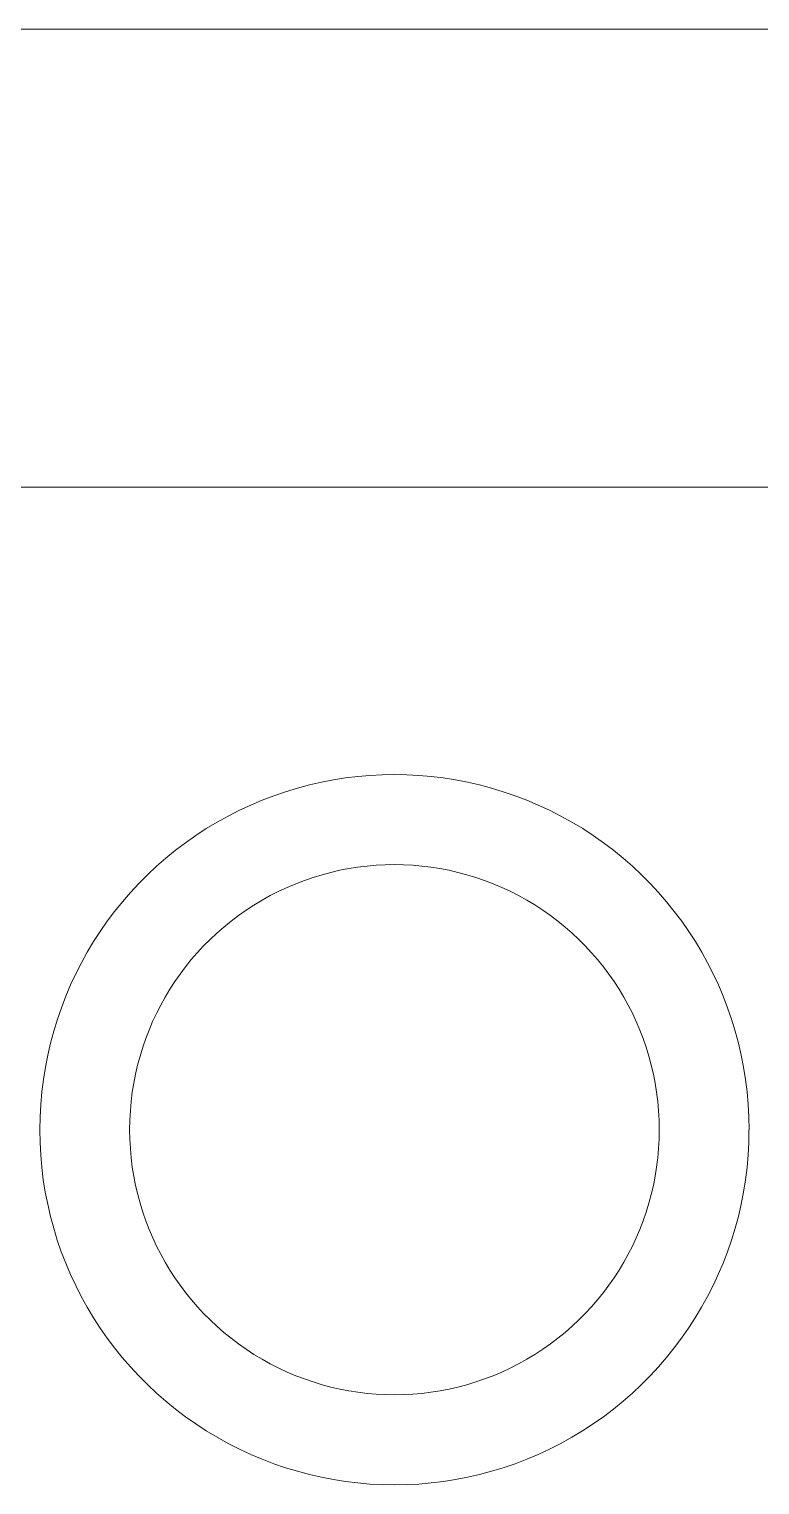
# Model space of a CAD drawing. Header units: centimetres. Extents: x -20.3 to 20.3, y -34.1 to 34.1.
# Drawn here: x -10.581 to -8.952, y -32.397 to -29.156 of the extents above; entities that cross this region are included whole.
import ezdxf

# ---------------------------------------------------------------- set-up
doc = ezdxf.new("R2010")
doc.units = ezdxf.units.CM
doc.header["$MEASUREMENT"] = 0
doc.layers.add('layer 1', color=7, linetype='Continuous')

msp = doc.modelspace()

# ---------------------------------------------------------------- linework, layer by layer
at = {"layer": 'layer 1', "color": 1, "lineweight": 9}
for points, knots in [([(-13.03742, -29.1563), (-13.03742, -29.1563), (7.01706, -29.1563), (7.01706, -29.1563), (7.01706, -29.1563), (7.01706, -29.1563), (7.01706, -29.37195), (7.01706, -29.37195), (7.01706, -29.37195), (7.01706, -29.37195), (6.34708, -29.37195), (6.34708, -29.37195), (6.34708, -29.37195), (6.34708, -29.37195), (6.34708, -29.96006), (6.34708, -29.96006), (6.34708, -29.96006), (6.34708, -29.96006), (7.01706, -29.96006), (7.01706, -29.96006), (7.01706, -29.96006), (7.01706, -29.96006), (7.01706, -30.17571), (7.01706, -30.17571), (7.01706, -30.17571), (7.01706, -30.17571), (-13.03742, -30.17571), (-13.03742, -30.17571)], [0, 0, 0, 0, 0.125, 0.125, 0.125, 0.125, 0.25, 0.25, 0.25, 0.25, 0.375, 0.375, 0.375, 0.375, 0.5, 0.5, 0.5, 0.5, 0.625, 0.625, 0.625, 0.625, 0.75, 0.75, 0.75, 0.75, 1, 1, 1, 1]), ([(-8.97671, -31.60608), (-8.97671, -31.60608), (-8.9771, -31.63425), (-8.9771, -31.63425), (-8.9771, -31.63425), (-8.9771, -31.63425), (-8.97849, -31.66225), (-8.97849, -31.66225), (-8.97849, -31.66225), (-8.97849, -31.66225), (-8.98096, -31.69006), (-8.98096, -31.69006), (-8.98096, -31.69006), (-8.98096, -31.69006), (-8.98438, -31.71766), (-8.98438, -31.71766), (-8.98438, -31.71766), (-8.98438, -31.71766), (-8.98876, -31.74503), (-8.98876, -31.74503), (-8.98876, -31.74503), (-8.98876, -31.74503), (-8.99408, -31.77216), (-8.99408, -31.77216), (-8.99408, -31.77216), (-8.99408, -31.77216), (-9.00032, -31.79901), (-9.00032, -31.79901), (-9.00032, -31.79901), (-9.00032, -31.79901), (-9.00748, -31.82556), (-9.00748, -31.82556), (-9.00748, -31.82556), (-9.00748, -31.82556), (-9.01554, -31.85179), (-9.01554, -31.85179), (-9.01554, -31.85179), (-9.01554, -31.85179), (-9.0245, -31.87769), (-9.0245, -31.87769), (-9.0245, -31.87769), (-9.0245, -31.87769), (-9.03434, -31.90323), (-9.03434, -31.90323), (-9.03434, -31.90323), (-9.03434, -31.90323), (-9.04504, -31.92838), (-9.04504, -31.92838), (-9.04504, -31.92838), (-9.04504, -31.92838), (-9.0566, -31.95312), (-9.0566, -31.95312), (-9.0566, -31.95312), (-9.0566, -31.95312), (-9.069, -31.97745), (-9.069, -31.97745), (-9.069, -31.97745), (-9.069, -31.97745), (-9.08222, -32.00132), (-9.08222, -32.00132), (-9.08222, -32.00132), (-9.08222, -32.00132), (-9.09626, -32.02472), (-9.09626, -32.02472), (-9.09626, -32.02472), (-9.09626, -32.02472), (-9.1111, -32.04763), (-9.1111, -32.04763), (-9.1111, -32.04763), (-9.1111, -32.04763), (-9.12674, -32.07002), (-9.12674, -32.07002), (-9.12674, -32.07002), (-9.12674, -32.07002), (-9.14314, -32.09188), (-9.14314, -32.09188), (-9.14314, -32.09188), (-9.14314, -32.09188), (-9.16032, -32.11318), (-9.16032, -32.11318), (-9.16032, -32.11318), (-9.16032, -32.11318), (-9.17824, -32.1339), (-9.17824, -32.1339), (-9.17824, -32.1339), (-9.17824, -32.1339), (-9.1969, -32.15402), (-9.1969, -32.15402), (-9.1969, -32.15402), (-9.1969, -32.15402), (-9.2163, -32.17352), (-9.2163, -32.17352), (-9.2163, -32.17352), (-9.2163, -32.17352), (-9.23641, -32.19237), (-9.23641, -32.19237), (-9.23641, -32.19237), (-9.23641, -32.19237), (-9.25723, -32.21056), (-9.25723, -32.21056), (-9.25723, -32.21056), (-9.25723, -32.21056), (-9.27873, -32.22805), (-9.27873, -32.22805), (-9.27873, -32.22805), (-9.27873, -32.22805), (-9.30091, -32.24484), (-9.30091, -32.24484), (-9.30091, -32.24484), (-9.30091, -32.24484), (-9.32375, -32.26089), (-9.32375, -32.26089), (-9.32375, -32.26089), (-9.32375, -32.26089), (-9.34725, -32.27619), (-9.34725, -32.27619), (-9.34725, -32.27619), (-9.34725, -32.27619), (-9.37138, -32.2907), (-9.37138, -32.2907), (-9.37138, -32.2907), (-9.37138, -32.2907), (-9.39601, -32.30436), (-9.39601, -32.30436), (-9.39601, -32.30436), (-9.39601, -32.30436), (-9.421, -32.31707), (-9.421, -32.31707), (-9.421, -32.31707), (-9.421, -32.31707), (-9.44631, -32.32883), (-9.44631, -32.32883), (-9.44631, -32.32883), (-9.44631, -32.32883), (-9.47194, -32.33966), (-9.47194, -32.33966), (-9.47194, -32.33966), (-9.47194, -32.33966), (-9.49783, -32.34955), (-9.49783, -32.34955), (-9.49783, -32.34955), (-9.49783, -32.34955), (-9.52398, -32.35849), (-9.52398, -32.35849), (-9.52398, -32.35849), (-9.52398, -32.35849), (-9.55036, -32.3665), (-9.55036, -32.3665), (-9.55036, -32.3665), (-9.55036, -32.3665), (-9.57694, -32.37356), (-9.57694, -32.37356), (-9.57694, -32.37356), (-9.57694, -32.37356), (-9.6037, -32.37969), (-9.6037, -32.37969), (-9.6037, -32.37969), (-9.6037, -32.37969), (-9.63061, -32.38487), (-9.63061, -32.38487), (-9.63061, -32.38487), (-9.63061, -32.38487), (-9.65764, -32.38911), (-9.65764, -32.38911), (-9.65764, -32.38911), (-9.65764, -32.38911), (-9.68478, -32.39241), (-9.68478, -32.39241), (-9.68478, -32.39241), (-9.68478, -32.39241), (-9.71199, -32.39476), (-9.71199, -32.39476), (-9.71199, -32.39476), (-9.71199, -32.39476), (-9.73925, -32.39619), (-9.73925, -32.39619), (-9.73925, -32.39619), (-9.73925, -32.39619), (-9.76654, -32.39668), (-9.76654, -32.39668), (-9.76654, -32.39668), (-9.76654, -32.39668), (-9.79383, -32.39619), (-9.79383, -32.39619), (-9.79383, -32.39619), (-9.79383, -32.39619), (-9.82109, -32.39476), (-9.82109, -32.39476), (-9.82109, -32.39476), (-9.82109, -32.39476), (-9.8483, -32.39241), (-9.8483, -32.39241), (-9.8483, -32.39241), (-9.8483, -32.39241), (-9.87544, -32.38911), (-9.87544, -32.38911), (-9.87544, -32.38911), (-9.87544, -32.38911), (-9.90247, -32.38487), (-9.90247, -32.38487), (-9.90247, -32.38487), (-9.90247, -32.38487), (-9.92938, -32.37969), (-9.92938, -32.37969), (-9.92938, -32.37969), (-9.92938, -32.37969), (-9.95614, -32.37356), (-9.95614, -32.37356), (-9.95614, -32.37356), (-9.95614, -32.37356), (-9.98272, -32.3665), (-9.98272, -32.3665), (-9.98272, -32.3665), (-9.98272, -32.3665), (-10.0091, -32.35849), (-10.0091, -32.35849), (-10.0091, -32.35849), (-10.0091, -32.35849), (-10.03525, -32.34955), (-10.03525, -32.34955), (-10.03525, -32.34955), (-10.03525, -32.34955), (-10.06115, -32.33966), (-10.06115, -32.33966), (-10.06115, -32.33966), (-10.06115, -32.33966), (-10.08677, -32.32883), (-10.08677, -32.32883), (-10.08677, -32.32883), (-10.08677, -32.32883), (-10.11209, -32.31707), (-10.11209, -32.31707), (-10.11209, -32.31707), (-10.11209, -32.31707), (-10.13708, -32.30436), (-10.13708, -32.30436), (-10.13708, -32.30436), (-10.13708, -32.30436), (-10.16171, -32.2907), (-10.16171, -32.2907), (-10.16171, -32.2907), (-10.16171, -32.2907), (-10.16183, -32.29071), (-10.16183, -32.29071), (-10.16183, -32.29071), (-10.16183, -32.29071), (-10.18596, -32.27619), (-10.18596, -32.27619), (-10.18596, -32.27619), (-10.18596, -32.27619), (-10.20946, -32.26089), (-10.20946, -32.26089), (-10.20946, -32.26089), (-10.20946, -32.26089), (-10.2323, -32.24485), (-10.2323, -32.24485), (-10.2323, -32.24485), (-10.2323, -32.24485), (-10.25448, -32.22806), (-10.25448, -32.22806), (-10.25448, -32.22806), (-10.25448, -32.22806), (-10.27598, -32.21057), (-10.27598, -32.21057), (-10.27598, -32.21057), (-10.27598, -32.21057), (-10.2968, -32.19238), (-10.2968, -32.19238), (-10.2968, -32.19238), (-10.2968, -32.19238), (-10.31691, -32.17353), (-10.31691, -32.17353), (-10.31691, -32.17353), (-10.31691, -32.17353), (-10.33631, -32.15403), (-10.33631, -32.15403), (-10.33631, -32.15403), (-10.33631, -32.15403), (-10.35499, -32.13391), (-10.35499, -32.13391), (-10.35499, -32.13391), (-10.35499, -32.13391), (-10.37294, -32.11319), (-10.37294, -32.11319), (-10.37294, -32.11319), (-10.37294, -32.11319), (-10.39012, -32.09189), (-10.39012, -32.09189), (-10.39012, -32.09189), (-10.39012, -32.09189), (-10.40654, -32.07003), (-10.40654, -32.07003), (-10.40654, -32.07003), (-10.40654, -32.07003), (-10.42217, -32.04763), (-10.42217, -32.04763), (-10.42217, -32.04763), (-10.42217, -32.04763), (-10.43701, -32.02472), (-10.43701, -32.02472), (-10.43701, -32.02472), (-10.43701, -32.02472), (-10.45106, -32.00132), (-10.45106, -32.00132), (-10.45106, -32.00132), (-10.45106, -32.00132), (-10.46428, -31.97745), (-10.46428, -31.97745), (-10.46428, -31.97745), (-10.46428, -31.97745), (-10.47668, -31.95313), (-10.47668, -31.95313), (-10.47668, -31.95313), (-10.47668, -31.95313), (-10.48824, -31.92839), (-10.48824, -31.92839), (-10.48824, -31.92839), (-10.48824, -31.92839), (-10.49894, -31.90323), (-10.49894, -31.90323), (-10.49894, -31.90323), (-10.49894, -31.90323), (-10.50878, -31.8777), (-10.50878, -31.8777), (-10.50878, -31.8777), (-10.50878, -31.8777), (-10.51774, -31.8518), (-10.51774, -31.8518), (-10.51774, -31.8518), (-10.51774, -31.8518), (-10.5258, -31.82556), (-10.5258, -31.82556), (-10.5258, -31.82556), (-10.5258, -31.82556), (-10.53297, -31.79901), (-10.53297, -31.79901), (-10.53297, -31.79901), (-10.53297, -31.79901), (-10.53921, -31.77216), (-10.53921, -31.77216), (-10.53921, -31.77216), (-10.53921, -31.77216), (-10.54453, -31.74504), (-10.54453, -31.74504), (-10.54453, -31.74504), (-10.54453, -31.74504), (-10.54891, -31.71767), (-10.54891, -31.71767), (-10.54891, -31.71767), (-10.54891, -31.71767), (-10.55233, -31.69006), (-10.55233, -31.69006), (-10.55233, -31.69006), (-10.55233, -31.69006), (-10.55479, -31.66225), (-10.55479, -31.66225), (-10.55479, -31.66225), (-10.55479, -31.66225), (-10.55619, -31.63425), (-10.55619, -31.63425), (-10.55619, -31.63425), (-10.55619, -31.63425), (-10.55658, -31.60609), (-10.55658, -31.60609), (-10.55658, -31.60609), (-10.55658, -31.60609), (-10.55646, -31.6061), (-10.55646, -31.6061), (-10.55646, -31.6061), (-10.55646, -31.6061), (-10.55607, -31.57793), (-10.55607, -31.57793), (-10.55607, -31.57793), (-10.55607, -31.57793), (-10.55467, -31.54993), (-10.55467, -31.54993), (-10.55467, -31.54993), (-10.55467, -31.54993), (-10.55221, -31.52212), (-10.55221, -31.52212), (-10.55221, -31.52212), (-10.55221, -31.52212), (-10.54879, -31.49452), (-10.54879, -31.49452), (-10.54879, -31.49452), (-10.54879, -31.49452), (-10.54441, -31.46715), (-10.54441, -31.46715), (-10.54441, -31.46715), (-10.54441, -31.46715), (-10.53909, -31.44002), (-10.53909, -31.44002), (-10.53909, -31.44002), (-10.53909, -31.44002), (-10.53285, -31.41317), (-10.53285, -31.41317), (-10.53285, -31.41317), (-10.53285, -31.41317), (-10.52569, -31.38661), (-10.52569, -31.38661), (-10.52569, -31.38661), (-10.52569, -31.38661), (-10.51762, -31.36038), (-10.51762, -31.36038), (-10.51762, -31.36038), (-10.51762, -31.36038), (-10.50866, -31.33448), (-10.50866, -31.33448), (-10.50866, -31.33448), (-10.50866, -31.33448), (-10.49882, -31.30895), (-10.49882, -31.30895), (-10.49882, -31.30895), (-10.49882, -31.30895), (-10.48812, -31.28379), (-10.48812, -31.28379), (-10.48812, -31.28379), (-10.48812, -31.28379), (-10.47656, -31.25905), (-10.47656, -31.25905), (-10.47656, -31.25905), (-10.47656, -31.25905), (-10.46416, -31.23473), (-10.46416, -31.23473), (-10.46416, -31.23473), (-10.46416, -31.23473), (-10.45094, -31.21086), (-10.45094, -31.21086), (-10.45094, -31.21086), (-10.45094, -31.21086), (-10.4369, -31.18746), (-10.4369, -31.18746), (-10.4369, -31.18746), (-10.4369, -31.18746), (-10.42206, -31.16455), (-10.42206, -31.16455), (-10.42206, -31.16455), (-10.42206, -31.16455), (-10.40642, -31.14215), (-10.40642, -31.14215), (-10.40642, -31.14215), (-10.40642, -31.14215), (-10.39, -31.12029), (-10.39, -31.12029), (-10.39, -31.12029), (-10.39, -31.12029), (-10.37282, -31.09899), (-10.37282, -31.09899), (-10.37282, -31.09899), (-10.37282, -31.09899), (-10.35488, -31.07827), (-10.35488, -31.07827), (-10.35488, -31.07827), (-10.35488, -31.07827), (-10.3362, -31.05815), (-10.3362, -31.05815), (-10.3362, -31.05815), (-10.3362, -31.05815), (-10.3168, -31.03865), (-10.3168, -31.03865), (-10.3168, -31.03865), (-10.3168, -31.03865), (-10.29668, -31.0198), (-10.29668, -31.0198), (-10.29668, -31.0198), (-10.29668, -31.0198), (-10.27587, -31.00161), (-10.27587, -31.00161), (-10.27587, -31.00161), (-10.27587, -31.00161), (-10.25437, -30.98412), (-10.25437, -30.98412), (-10.25437, -30.98412), (-10.25437, -30.98412), (-10.23219, -30.96734), (-10.23219, -30.96734), (-10.23219, -30.96734), (-10.23219, -30.96734), (-10.20934, -30.95129), (-10.20934, -30.95129), (-10.20934, -30.95129), (-10.20934, -30.95129), (-10.18585, -30.93599), (-10.18585, -30.93599), (-10.18585, -30.93599), (-10.18585, -30.93599), (-10.16172, -30.92147), (-10.16172, -30.92147), (-10.16172, -30.92147), (-10.16172, -30.92147), (-10.13709, -30.90782), (-10.13709, -30.90782), (-10.13709, -30.90782), (-10.13709, -30.90782), (-10.1121, -30.89511), (-10.1121, -30.89511), (-10.1121, -30.89511), (-10.1121, -30.89511), (-10.08678, -30.88335), (-10.08678, -30.88335), (-10.08678, -30.88335), (-10.08678, -30.88335), (-10.06116, -30.87252), (-10.06116, -30.87252), (-10.06116, -30.87252), (-10.06116, -30.87252), (-10.03526, -30.86263), (-10.03526, -30.86263), (-10.03526, -30.86263), (-10.03526, -30.86263), (-10.00911, -30.85369), (-10.00911, -30.85369), (-10.00911, -30.85369), (-10.00911, -30.85369), (-9.98273, -30.84568), (-9.98273, -30.84568), (-9.98273, -30.84568), (-9.98273, -30.84568), (-9.95615, -30.83862), (-9.95615, -30.83862), (-9.95615, -30.83862), (-9.95615, -30.83862), (-9.92939, -30.83249), (-9.92939, -30.83249), (-9.92939, -30.83249), (-9.92939, -30.83249), (-9.90248, -30.82731), (-9.90248, -30.82731), (-9.90248, -30.82731), (-9.90248, -30.82731), (-9.87545, -30.82307), (-9.87545, -30.82307), (-9.87545, -30.82307), (-9.87545, -30.82307), (-9.84831, -30.81977), (-9.84831, -30.81977), (-9.84831, -30.81977), (-9.84831, -30.81977), (-9.8211, -30.81742), (-9.8211, -30.81742), (-9.8211, -30.81742), (-9.8211, -30.81742), (-9.79384, -30.816), (-9.79384, -30.816), (-9.79384, -30.816), (-9.79384, -30.816), (-9.76655, -30.8155), (-9.76655, -30.8155), (-9.76655, -30.8155), (-9.76655, -30.8155), (-9.73926, -30.816), (-9.73926, -30.816), (-9.73926, -30.816), (-9.73926, -30.816), (-9.712, -30.81742), (-9.712, -30.81742), (-9.712, -30.81742), (-9.712, -30.81742), (-9.68479, -30.81977), (-9.68479, -30.81977), (-9.68479, -30.81977), (-9.68479, -30.81977), (-9.65765, -30.82307), (-9.65765, -30.82307), (-9.65765, -30.82307), (-9.65765, -30.82307), (-9.63062, -30.82731), (-9.63062, -30.82731), (-9.63062, -30.82731), (-9.63062, -30.82731), (-9.60371, -30.83249), (-9.60371, -30.83249), (-9.60371, -30.83249), (-9.60371, -30.83249), (-9.57695, -30.83862), (-9.57695, -30.83862), (-9.57695, -30.83862), (-9.57695, -30.83862), (-9.55038, -30.84568), (-9.55038, -30.84568), (-9.55038, -30.84568), (-9.55038, -30.84568), (-9.524, -30.85369), (-9.524, -30.85369), (-9.524, -30.85369), (-9.524, -30.85369), (-9.49785, -30.86263), (-9.49785, -30.86263), (-9.49785, -30.86263), (-9.49785, -30.86263), (-9.47195, -30.87252), (-9.47195, -30.87252), (-9.47195, -30.87252), (-9.47195, -30.87252), (-9.44633, -30.88335), (-9.44633, -30.88335), (-9.44633, -30.88335), (-9.44633, -30.88335), (-9.42101, -30.89511), (-9.42101, -30.89511), (-9.42101, -30.89511), (-9.42101, -30.89511), (-9.39602, -30.90782), (-9.39602, -30.90782), (-9.39602, -30.90782), (-9.39602, -30.90782), (-9.37139, -30.92147), (-9.37139, -30.92147), (-9.37139, -30.92147), (-9.37139, -30.92147), (-9.37122, -30.92147), (-9.37122, -30.92147), (-9.37122, -30.92147), (-9.37122, -30.92147), (-9.34708, -30.93599), (-9.34708, -30.93599), (-9.34708, -30.93599), (-9.34708, -30.93599), (-9.32358, -30.95129), (-9.32358, -30.95129), (-9.32358, -30.95129), (-9.32358, -30.95129), (-9.30074, -30.96734), (-9.30074, -30.96734), (-9.30074, -30.96734), (-9.30074, -30.96734), (-9.27856, -30.98412), (-9.27856, -30.98412), (-9.27856, -30.98412), (-9.27856, -30.98412), (-9.25706, -31.00161), (-9.25706, -31.00161), (-9.25706, -31.00161), (-9.25706, -31.00161), (-9.23624, -31.0198), (-9.23624, -31.0198), (-9.23624, -31.0198), (-9.23624, -31.0198), (-9.21613, -31.03865), (-9.21613, -31.03865), (-9.21613, -31.03865), (-9.21613, -31.03865), (-9.19673, -31.05815), (-9.19673, -31.05815), (-9.19673, -31.05815), (-9.19673, -31.05815), (-9.17807, -31.07827), (-9.17807, -31.07827), (-9.17807, -31.07827), (-9.17807, -31.07827), (-9.16015, -31.09899), (-9.16015, -31.09899), (-9.16015, -31.09899), (-9.16015, -31.09899), (-9.14297, -31.12029), (-9.14297, -31.12029), (-9.14297, -31.12029), (-9.14297, -31.12029), (-9.12657, -31.14215), (-9.12657, -31.14215), (-9.12657, -31.14215), (-9.12657, -31.14215), (-9.11092, -31.16455), (-9.11092, -31.16455), (-9.11092, -31.16455), (-9.11092, -31.16455), (-9.09608, -31.18746), (-9.09608, -31.18746), (-9.09608, -31.18746), (-9.09608, -31.18746), (-9.08204, -31.21086), (-9.08204, -31.21086), (-9.08204, -31.21086), (-9.08204, -31.21086), (-9.06882, -31.23473), (-9.06882, -31.23473), (-9.06882, -31.23473), (-9.06882, -31.23473), (-9.05642, -31.25905), (-9.05642, -31.25905), (-9.05642, -31.25905), (-9.05642, -31.25905), (-9.04486, -31.28379), (-9.04486, -31.28379), (-9.04486, -31.28379), (-9.04486, -31.28379), (-9.03416, -31.30895), (-9.03416, -31.30895), (-9.03416, -31.30895), (-9.03416, -31.30895), (-9.02432, -31.33448), (-9.02432, -31.33448), (-9.02432, -31.33448), (-9.02432, -31.33448), (-9.01536, -31.36038), (-9.01536, -31.36038), (-9.01536, -31.36038), (-9.01536, -31.36038), (-9.0073, -31.38661), (-9.0073, -31.38661), (-9.0073, -31.38661), (-9.0073, -31.38661), (-9.00014, -31.41316), (-9.00014, -31.41316), (-9.00014, -31.41316), (-9.00014, -31.41316), (-8.9939, -31.44001), (-8.9939, -31.44001), (-8.9939, -31.44001), (-8.9939, -31.44001), (-8.98858, -31.46714), (-8.98858, -31.46714), (-8.98858, -31.46714), (-8.98858, -31.46714), (-8.98419, -31.49451), (-8.98419, -31.49451), (-8.98419, -31.49451), (-8.98419, -31.49451), (-8.98078, -31.52211), (-8.98078, -31.52211), (-8.98078, -31.52211), (-8.98078, -31.52211), (-8.97831, -31.54993), (-8.97831, -31.54993), (-8.97831, -31.54993), (-8.97831, -31.54993), (-8.97691, -31.57793), (-8.97691, -31.57793), (-8.97691, -31.57793), (-8.97691, -31.57793), (-8.97653, -31.60609), (-8.97653, -31.60609)], [0, 0, 0, 0, 0.0054348, 0.0054348, 0.0054348, 0.0054348, 0.0108696, 0.0108696, 0.0108696, 0.0108696, 0.0163043, 0.0163043, 0.0163043, 0.0163043, 0.0217391, 0.0217391, 0.0217391, 0.0217391, 0.0271739, 0.0271739, 0.0271739, 0.0271739, 0.0326087, 0.0326087, 0.0326087, 0.0326087, 0.0380435, 0.0380435, 0.0380435, 0.0380435, 0.0434783, 0.0434783, 0.0434783, 0.0434783, 0.048913, 0.048913, 0.048913, 0.048913, 0.0543478, 0.0543478, 0.0543478, 0.0543478, 0.0597826, 0.0597826, 0.0597826, 0.0597826, 0.0652174, 0.0652174, 0.0652174, 0.0652174, 0.0706522, 0.0706522, 0.0706522, 0.0706522, 0.076087, 0.076087, 0.076087, 0.076087, 0.0815217, 0.0815217, 0.0815217, 0.0815217, 0.0869565, 0.0869565, 0.0869565, 0.0869565, 0.0923913, 0.0923913, 0.0923913, 0.0923913, 0.0978261, 0.0978261, 0.0978261, 0.0978261, 0.1032609, 0.1032609, 0.1032609, 0.1032609, 0.1086957, 0.1086957, 0.1086957, 0.1086957, 0.1141304, 0.1141304, 0.1141304, 0.1141304, 0.1195652, 0.1195652, 0.1195652, 0.1195652, 0.125, 0.125, 0.125, 0.125, 0.1304348, 0.1304348, 0.1304348, 0.1304348, 0.1358696, 0.1358696, 0.1358696, 0.1358696, 0.1413043, 0.1413043, 0.1413043, 0.1413043, 0.1467391, 0.1467391, 0.1467391, 0.1467391, 0.1521739, 0.1521739, 0.1521739, 0.1521739, 0.1576087, 0.1576087, 0.1576087, 0.1576087, 0.1630435, 0.1630435, 0.1630435, 0.1630435, 0.1684783, 0.1684783, 0.1684783, 0.1684783, 0.173913, 0.173913, 0.173913, 0.173913, 0.1793478, 0.1793478, 0.1793478, 0.1793478, 0.1847826, 0.1847826, 0.1847826, 0.1847826, 0.1902174, 0.1902174, 0.1902174, 0.1902174, 0.1956522, 0.1956522, 0.1956522, 0.1956522, 0.201087, 0.201087, 0.201087, 0.201087, 0.2065217, 0.2065217, 0.2065217, 0.2065217, 0.2119565, 0.2119565, 0.2119565, 0.2119565, 0.2173913, 0.2173913, 0.2173913, 0.2173913, 0.2228261, 0.2228261, 0.2228261, 0.2228261, 0.2282609, 0.2282609, 0.2282609, 0.2282609, 0.2336957, 0.2336957, 0.2336957, 0.2336957, 0.2391304, 0.2391304, 0.2391304, 0.2391304, 0.2445652, 0.2445652, 0.2445652, 0.2445652, 0.25, 0.25, 0.25, 0.25, 0.2554348, 0.2554348, 0.2554348, 0.2554348, 0.2608696, 0.2608696, 0.2608696, 0.2608696, 0.2663043, 0.2663043, 0.2663043, 0.2663043, 0.2717391, 0.2717391, 0.2717391, 0.2717391, 0.2771739, 0.2771739, 0.2771739, 0.2771739, 0.2826087, 0.2826087, 0.2826087, 0.2826087, 0.2880435, 0.2880435, 0.2880435, 0.2880435, 0.2934783, 0.2934783, 0.2934783, 0.2934783, 0.298913, 0.298913, 0.298913, 0.298913, 0.3043478, 0.3043478, 0.3043478, 0.3043478, 0.3097826, 0.3097826, 0.3097826, 0.3097826, 0.3152174, 0.3152174, 0.3152174, 0.3152174, 0.3206522, 0.3206522, 0.3206522, 0.3206522, 0.326087, 0.326087, 0.326087, 0.326087, 0.3315217, 0.3315217, 0.3315217, 0.3315217, 0.3369565, 0.3369565, 0.3369565, 0.3369565, 0.3423913, 0.3423913, 0.3423913, 0.3423913, 0.3478261, 0.3478261, 0.3478261, 0.3478261, 0.3532609, 0.3532609, 0.3532609, 0.3532609, 0.3586957, 0.3586957, 0.3586957, 0.3586957, 0.3641304, 0.3641304, 0.3641304, 0.3641304, 0.3695652, 0.3695652, 0.3695652, 0.3695652, 0.375, 0.375, 0.375, 0.375, 0.3804348, 0.3804348, 0.3804348, 0.3804348, 0.3858696, 0.3858696, 0.3858696, 0.3858696, 0.3913043, 0.3913043, 0.3913043, 0.3913043, 0.3967391, 0.3967391, 0.3967391, 0.3967391, 0.4021739, 0.4021739, 0.4021739, 0.4021739, 0.4076087, 0.4076087, 0.4076087, 0.4076087, 0.4130435, 0.4130435, 0.4130435, 0.4130435, 0.4184783, 0.4184783, 0.4184783, 0.4184783, 0.423913, 0.423913, 0.423913, 0.423913, 0.4293478, 0.4293478, 0.4293478, 0.4293478, 0.4347826, 0.4347826, 0.4347826, 0.4347826, 0.4402174, 0.4402174, 0.4402174, 0.4402174, 0.4456522, 0.4456522, 0.4456522, 0.4456522, 0.451087, 0.451087, 0.451087, 0.451087, 0.4565217, 0.4565217, 0.4565217, 0.4565217, 0.4619565, 0.4619565, 0.4619565, 0.4619565, 0.4673913, 0.4673913, 0.4673913, 0.4673913, 0.4728261, 0.4728261, 0.4728261, 0.4728261, 0.4782609, 0.4782609, 0.4782609, 0.4782609, 0.4836957, 0.4836957, 0.4836957, 0.4836957, 0.4891304, 0.4891304, 0.4891304, 0.4891304, 0.4945652, 0.4945652, 0.4945652, 0.4945652, 0.5, 0.5, 0.5, 0.5, 0.5054348, 0.5054348, 0.5054348, 0.5054348, 0.5108696, 0.5108696, 0.5108696, 0.5108696, 0.5163043, 0.5163043, 0.5163043, 0.5163043, 0.5217391, 0.5217391, 0.5217391, 0.5217391, 0.5271739, 0.5271739, 0.5271739, 0.5271739, 0.5326087, 0.5326087, 0.5326087, 0.5326087, 0.5380435, 0.5380435, 0.5380435, 0.5380435, 0.5434783, 0.5434783, 0.5434783, 0.5434783, 0.548913, 0.548913, 0.548913, 0.548913, 0.5543478, 0.5543478, 0.5543478, 0.5543478, 0.5597826, 0.5597826, 0.5597826, 0.5597826, 0.5652174, 0.5652174, 0.5652174, 0.5652174, 0.5706522, 0.5706522, 0.5706522, 0.5706522, 0.576087, 0.576087, 0.576087, 0.576087, 0.5815217, 0.5815217, 0.5815217, 0.5815217, 0.5869565, 0.5869565, 0.5869565, 0.5869565, 0.5923913, 0.5923913, 0.5923913, 0.5923913, 0.5978261, 0.5978261, 0.5978261, 0.5978261, 0.6032609, 0.6032609, 0.6032609, 0.6032609, 0.6086957, 0.6086957, 0.6086957, 0.6086957, 0.6141304, 0.6141304, 0.6141304, 0.6141304, 0.6195652, 0.6195652, 0.6195652, 0.6195652, 0.625, 0.625, 0.625, 0.625, 0.6304348, 0.6304348, 0.6304348, 0.6304348, 0.6358696, 0.6358696, 0.6358696, 0.6358696, 0.6413043, 0.6413043, 0.6413043, 0.6413043, 0.6467391, 0.6467391, 0.6467391, 0.6467391, 0.6521739, 0.6521739, 0.6521739, 0.6521739, 0.6576087, 0.6576087, 0.6576087, 0.6576087, 0.6630435, 0.6630435, 0.6630435, 0.6630435, 0.6684783, 0.6684783, 0.6684783, 0.6684783, 0.673913, 0.673913, 0.673913, 0.673913, 0.6793478, 0.6793478, 0.6793478, 0.6793478, 0.6847826, 0.6847826, 0.6847826, 0.6847826, 0.6902174, 0.6902174, 0.6902174, 0.6902174, 0.6956522, 0.6956522, 0.6956522, 0.6956522, 0.701087, 0.701087, 0.701087, 0.701087, 0.7065217, 0.7065217, 0.7065217, 0.7065217, 0.7119565, 0.7119565, 0.7119565, 0.7119565, 0.7173913, 0.7173913, 0.7173913, 0.7173913, 0.7228261, 0.7228261, 0.7228261, 0.7228261, 0.7282609, 0.7282609, 0.7282609, 0.7282609, 0.7336957, 0.7336957, 0.7336957, 0.7336957, 0.7391304, 0.7391304, 0.7391304, 0.7391304, 0.7445652, 0.7445652, 0.7445652, 0.7445652, 0.75, 0.75, 0.75, 0.75, 0.7554348, 0.7554348, 0.7554348, 0.7554348, 0.7608696, 0.7608696, 0.7608696, 0.7608696, 0.7663043, 0.7663043, 0.7663043, 0.7663043, 0.7717391, 0.7717391, 0.7717391, 0.7717391, 0.7771739, 0.7771739, 0.7771739, 0.7771739, 0.7826087, 0.7826087, 0.7826087, 0.7826087, 0.7880435, 0.7880435, 0.7880435, 0.7880435, 0.7934783, 0.7934783, 0.7934783, 0.7934783, 0.798913, 0.798913, 0.798913, 0.798913, 0.8043478, 0.8043478, 0.8043478, 0.8043478, 0.8097826, 0.8097826, 0.8097826, 0.8097826, 0.8152174, 0.8152174, 0.8152174, 0.8152174, 0.8206522, 0.8206522, 0.8206522, 0.8206522, 0.826087, 0.826087, 0.826087, 0.826087, 0.8315217, 0.8315217, 0.8315217, 0.8315217, 0.8369565, 0.8369565, 0.8369565, 0.8369565, 0.8423913, 0.8423913, 0.8423913, 0.8423913, 0.8478261, 0.8478261, 0.8478261, 0.8478261, 0.8532609, 0.8532609, 0.8532609, 0.8532609, 0.8586957, 0.8586957, 0.8586957, 0.8586957, 0.8641304, 0.8641304, 0.8641304, 0.8641304, 0.8695652, 0.8695652, 0.8695652, 0.8695652, 0.875, 0.875, 0.875, 0.875, 0.8804348, 0.8804348, 0.8804348, 0.8804348, 0.8858696, 0.8858696, 0.8858696, 0.8858696, 0.8913043, 0.8913043, 0.8913043, 0.8913043, 0.8967391, 0.8967391, 0.8967391, 0.8967391, 0.9021739, 0.9021739, 0.9021739, 0.9021739, 0.9076087, 0.9076087, 0.9076087, 0.9076087, 0.9130435, 0.9130435, 0.9130435, 0.9130435, 0.9184783, 0.9184783, 0.9184783, 0.9184783, 0.923913, 0.923913, 0.923913, 0.923913, 0.9293478, 0.9293478, 0.9293478, 0.9293478, 0.9347826, 0.9347826, 0.9347826, 0.9347826, 0.9402174, 0.9402174, 0.9402174, 0.9402174, 0.9456522, 0.9456522, 0.9456522, 0.9456522, 0.951087, 0.951087, 0.951087, 0.951087, 0.9565217, 0.9565217, 0.9565217, 0.9565217, 0.9619565, 0.9619565, 0.9619565, 0.9619565, 0.9673913, 0.9673913, 0.9673913, 0.9673913, 0.9728261, 0.9728261, 0.9728261, 0.9728261, 0.9782609, 0.9782609, 0.9782609, 0.9782609, 0.9836957, 0.9836957, 0.9836957, 0.9836957, 0.9891304, 0.9891304, 0.9891304, 0.9891304, 1, 1, 1, 1]), ([(-9.17654, -31.60609), (-9.17654, -31.60609), (-9.17692, -31.58507), (-9.17692, -31.58507), (-9.17692, -31.58507), (-9.17692, -31.58507), (-9.17812, -31.56417), (-9.17812, -31.56417), (-9.17812, -31.56417), (-9.17812, -31.56417), (-9.17992, -31.54341), (-9.17992, -31.54341), (-9.17992, -31.54341), (-9.17992, -31.54341), (-9.18248, -31.52281), (-9.18248, -31.52281), (-9.18248, -31.52281), (-9.18248, -31.52281), (-9.18576, -31.50237), (-9.18576, -31.50237), (-9.18576, -31.50237), (-9.18576, -31.50237), (-9.18974, -31.48213), (-9.18974, -31.48213), (-9.18974, -31.48213), (-9.18974, -31.48213), (-9.19442, -31.46209), (-9.19442, -31.46209), (-9.19442, -31.46209), (-9.19442, -31.46209), (-9.19977, -31.44227), (-9.19977, -31.44227), (-9.19977, -31.44227), (-9.19977, -31.44227), (-9.20581, -31.42269), (-9.20581, -31.42269), (-9.20581, -31.42269), (-9.20581, -31.42269), (-9.21251, -31.40336), (-9.21251, -31.40336), (-9.21251, -31.40336), (-9.21251, -31.40336), (-9.21987, -31.38429), (-9.21987, -31.38429), (-9.21987, -31.38429), (-9.21987, -31.38429), (-9.22787, -31.36552), (-9.22787, -31.36552), (-9.22787, -31.36552), (-9.22787, -31.36552), (-9.2365, -31.34705), (-9.2365, -31.34705), (-9.2365, -31.34705), (-9.2365, -31.34705), (-9.24576, -31.3289), (-9.24576, -31.3289), (-9.24576, -31.3289), (-9.24576, -31.3289), (-9.25564, -31.31108), (-9.25564, -31.31108), (-9.25564, -31.31108), (-9.25564, -31.31108), (-9.26613, -31.29361), (-9.26613, -31.29361), (-9.26613, -31.29361), (-9.26613, -31.29361), (-9.27721, -31.27651), (-9.27721, -31.27651), (-9.27721, -31.27651), (-9.27721, -31.27651), (-9.28889, -31.25979), (-9.28889, -31.25979), (-9.28889, -31.25979), (-9.28889, -31.25979), (-9.30115, -31.24348), (-9.30115, -31.24348), (-9.30115, -31.24348), (-9.30115, -31.24348), (-9.31397, -31.22758), (-9.31397, -31.22758), (-9.31397, -31.22758), (-9.31397, -31.22758), (-9.32735, -31.21211), (-9.32735, -31.21211), (-9.32735, -31.21211), (-9.32735, -31.21211), (-9.34129, -31.19709), (-9.34129, -31.19709), (-9.34129, -31.19709), (-9.34129, -31.19709), (-9.35577, -31.18254), (-9.35577, -31.18254), (-9.35577, -31.18254), (-9.35577, -31.18254), (-9.3708, -31.16847), (-9.3708, -31.16847), (-9.3708, -31.16847), (-9.3708, -31.16847), (-9.38633, -31.1549), (-9.38633, -31.1549), (-9.38633, -31.1549), (-9.38633, -31.1549), (-9.4024, -31.14184), (-9.4024, -31.14184), (-9.4024, -31.14184), (-9.4024, -31.14184), (-9.41895, -31.12932), (-9.41895, -31.12932), (-9.41895, -31.12932), (-9.41895, -31.12932), (-9.43602, -31.11734), (-9.43602, -31.11734), (-9.43602, -31.11734), (-9.43602, -31.11734), (-9.45355, -31.10592), (-9.45355, -31.10592), (-9.45355, -31.10592), (-9.45355, -31.10592), (-9.47141, -31.09519), (-9.47141, -31.09519), (-9.47141, -31.09519), (-9.47141, -31.09519), (-9.48995, -31.08493), (-9.48995, -31.08493), (-9.48995, -31.08493), (-9.48995, -31.08493), (-9.50861, -31.07544), (-9.50861, -31.07544), (-9.50861, -31.07544), (-9.50861, -31.07544), (-9.52751, -31.06666), (-9.52751, -31.06666), (-9.52751, -31.06666), (-9.52751, -31.06666), (-9.54663, -31.05858), (-9.54663, -31.05858), (-9.54663, -31.05858), (-9.54663, -31.05858), (-9.56597, -31.0512), (-9.56597, -31.0512), (-9.56597, -31.0512), (-9.56597, -31.0512), (-9.58549, -31.04453), (-9.58549, -31.04453), (-9.58549, -31.04453), (-9.58549, -31.04453), (-9.60519, -31.03855), (-9.60519, -31.03855), (-9.60519, -31.03855), (-9.60519, -31.03855), (-9.62503, -31.03328), (-9.62503, -31.03328), (-9.62503, -31.03328), (-9.62503, -31.03328), (-9.64501, -31.02871), (-9.64501, -31.02871), (-9.64501, -31.02871), (-9.64501, -31.02871), (-9.6651, -31.02485), (-9.6651, -31.02485), (-9.6651, -31.02485), (-9.6651, -31.02485), (-9.68528, -31.02169), (-9.68528, -31.02169), (-9.68528, -31.02169), (-9.68528, -31.02169), (-9.70553, -31.01923), (-9.70553, -31.01923), (-9.70553, -31.01923), (-9.70553, -31.01923), (-9.72585, -31.01747), (-9.72585, -31.01747), (-9.72585, -31.01747), (-9.72585, -31.01747), (-9.7462, -31.01641), (-9.7462, -31.01641), (-9.7462, -31.01641), (-9.7462, -31.01641), (-9.76657, -31.01603), (-9.76657, -31.01603), (-9.76657, -31.01603), (-9.76657, -31.01603), (-9.78694, -31.01641), (-9.78694, -31.01641), (-9.78694, -31.01641), (-9.78694, -31.01641), (-9.80729, -31.01747), (-9.80729, -31.01747), (-9.80729, -31.01747), (-9.80729, -31.01747), (-9.8276, -31.01923), (-9.8276, -31.01923), (-9.8276, -31.01923), (-9.8276, -31.01923), (-9.84786, -31.02169), (-9.84786, -31.02169), (-9.84786, -31.02169), (-9.84786, -31.02169), (-9.86805, -31.02485), (-9.86805, -31.02485), (-9.86805, -31.02485), (-9.86805, -31.02485), (-9.88813, -31.02871), (-9.88813, -31.02871), (-9.88813, -31.02871), (-9.88813, -31.02871), (-9.90812, -31.03328), (-9.90812, -31.03328), (-9.90812, -31.03328), (-9.90812, -31.03328), (-9.92795, -31.03855), (-9.92795, -31.03855), (-9.92795, -31.03855), (-9.92795, -31.03855), (-9.94766, -31.04453), (-9.94766, -31.04453), (-9.94766, -31.04453), (-9.94766, -31.04453), (-9.96717, -31.0512), (-9.96717, -31.0512), (-9.96717, -31.0512), (-9.96717, -31.0512), (-9.98652, -31.05858), (-9.98652, -31.05858), (-9.98652, -31.05858), (-9.98652, -31.05858), (-10.00564, -31.06666), (-10.00564, -31.06666), (-10.00564, -31.06666), (-10.00564, -31.06666), (-10.02453, -31.07544), (-10.02453, -31.07544), (-10.02453, -31.07544), (-10.02453, -31.07544), (-10.0432, -31.08493), (-10.0432, -31.08493), (-10.0432, -31.08493), (-10.0432, -31.08493), (-10.06158, -31.09512), (-10.06158, -31.09512), (-10.06158, -31.09512), (-10.06158, -31.09512), (-10.07958, -31.10595), (-10.07958, -31.10595), (-10.07958, -31.10595), (-10.07958, -31.10595), (-10.09712, -31.11737), (-10.09712, -31.11737), (-10.09712, -31.11737), (-10.09712, -31.11737), (-10.11418, -31.12934), (-10.11418, -31.12934), (-10.11418, -31.12934), (-10.11418, -31.12934), (-10.13074, -31.14187), (-10.13074, -31.14187), (-10.13074, -31.14187), (-10.13074, -31.14187), (-10.1468, -31.15493), (-10.1468, -31.15493), (-10.1468, -31.15493), (-10.1468, -31.15493), (-10.16234, -31.1685), (-10.16234, -31.1685), (-10.16234, -31.1685), (-10.16234, -31.1685), (-10.17736, -31.18257), (-10.17736, -31.18257), (-10.17736, -31.18257), (-10.17736, -31.18257), (-10.19184, -31.19712), (-10.19184, -31.19712), (-10.19184, -31.19712), (-10.19184, -31.19712), (-10.20578, -31.21214), (-10.20578, -31.21214), (-10.20578, -31.21214), (-10.20578, -31.21214), (-10.21917, -31.2276), (-10.21917, -31.2276), (-10.21917, -31.2276), (-10.21917, -31.2276), (-10.23199, -31.2435), (-10.23199, -31.2435), (-10.23199, -31.2435), (-10.23199, -31.2435), (-10.24424, -31.25982), (-10.24424, -31.25982), (-10.24424, -31.25982), (-10.24424, -31.25982), (-10.25592, -31.27653), (-10.25592, -31.27653), (-10.25592, -31.27653), (-10.25592, -31.27653), (-10.267, -31.29363), (-10.267, -31.29363), (-10.267, -31.29363), (-10.267, -31.29363), (-10.27751, -31.3111), (-10.27751, -31.3111), (-10.27751, -31.3111), (-10.27751, -31.3111), (-10.28739, -31.32891), (-10.28739, -31.32891), (-10.28739, -31.32891), (-10.28739, -31.32891), (-10.29665, -31.34707), (-10.29665, -31.34707), (-10.29665, -31.34707), (-10.29665, -31.34707), (-10.30528, -31.36554), (-10.30528, -31.36554), (-10.30528, -31.36554), (-10.30528, -31.36554), (-10.31328, -31.38431), (-10.31328, -31.38431), (-10.31328, -31.38431), (-10.31328, -31.38431), (-10.32064, -31.40338), (-10.32064, -31.40338), (-10.32064, -31.40338), (-10.32064, -31.40338), (-10.32734, -31.4227), (-10.32734, -31.4227), (-10.32734, -31.4227), (-10.32734, -31.4227), (-10.33338, -31.44229), (-10.33338, -31.44229), (-10.33338, -31.44229), (-10.33338, -31.44229), (-10.33873, -31.46211), (-10.33873, -31.46211), (-10.33873, -31.46211), (-10.33873, -31.46211), (-10.34341, -31.48215), (-10.34341, -31.48215), (-10.34341, -31.48215), (-10.34341, -31.48215), (-10.34739, -31.50239), (-10.34739, -31.50239), (-10.34739, -31.50239), (-10.34739, -31.50239), (-10.35067, -31.52283), (-10.35067, -31.52283), (-10.35067, -31.52283), (-10.35067, -31.52283), (-10.35323, -31.54343), (-10.35323, -31.54343), (-10.35323, -31.54343), (-10.35323, -31.54343), (-10.35503, -31.56419), (-10.35503, -31.56419), (-10.35503, -31.56419), (-10.35503, -31.56419), (-10.35623, -31.58509), (-10.35623, -31.58509), (-10.35623, -31.58509), (-10.35623, -31.58509), (-10.35659, -31.6061), (-10.35659, -31.6061), (-10.35659, -31.6061), (-10.35659, -31.6061), (-10.35619, -31.62711), (-10.35619, -31.62711), (-10.35619, -31.62711), (-10.35619, -31.62711), (-10.35499, -31.64801), (-10.35499, -31.64801), (-10.35499, -31.64801), (-10.35499, -31.64801), (-10.35319, -31.66877), (-10.35319, -31.66877), (-10.35319, -31.66877), (-10.35319, -31.66877), (-10.35063, -31.68937), (-10.35063, -31.68937), (-10.35063, -31.68937), (-10.35063, -31.68937), (-10.34735, -31.70981), (-10.34735, -31.70981), (-10.34735, -31.70981), (-10.34735, -31.70981), (-10.34337, -31.73005), (-10.34337, -31.73005), (-10.34337, -31.73005), (-10.34337, -31.73005), (-10.33869, -31.75009), (-10.33869, -31.75009), (-10.33869, -31.75009), (-10.33869, -31.75009), (-10.33334, -31.76991), (-10.33334, -31.76991), (-10.33334, -31.76991), (-10.33334, -31.76991), (-10.3273, -31.78949), (-10.3273, -31.78949), (-10.3273, -31.78949), (-10.3273, -31.78949), (-10.32059, -31.80882), (-10.32059, -31.80882), (-10.32059, -31.80882), (-10.32059, -31.80882), (-10.31324, -31.82788), (-10.31324, -31.82788), (-10.31324, -31.82788), (-10.31324, -31.82788), (-10.30524, -31.84666), (-10.30524, -31.84666), (-10.30524, -31.84666), (-10.30524, -31.84666), (-10.2966, -31.86513), (-10.2966, -31.86513), (-10.2966, -31.86513), (-10.2966, -31.86513), (-10.28734, -31.88328), (-10.28734, -31.88328), (-10.28734, -31.88328), (-10.28734, -31.88328), (-10.27746, -31.9011), (-10.27746, -31.9011), (-10.27746, -31.9011), (-10.27746, -31.9011), (-10.26696, -31.91857), (-10.26696, -31.91857), (-10.26696, -31.91857), (-10.26696, -31.91857), (-10.25588, -31.93567), (-10.25588, -31.93567), (-10.25588, -31.93567), (-10.25588, -31.93567), (-10.2442, -31.95239), (-10.2442, -31.95239), (-10.2442, -31.95239), (-10.2442, -31.95239), (-10.23194, -31.9687), (-10.23194, -31.9687), (-10.23194, -31.9687), (-10.23194, -31.9687), (-10.21912, -31.9846), (-10.21912, -31.9846), (-10.21912, -31.9846), (-10.21912, -31.9846), (-10.20574, -32.00007), (-10.20574, -32.00007), (-10.20574, -32.00007), (-10.20574, -32.00007), (-10.1918, -32.01509), (-10.1918, -32.01509), (-10.1918, -32.01509), (-10.1918, -32.01509), (-10.17732, -32.02963), (-10.17732, -32.02963), (-10.17732, -32.02963), (-10.17732, -32.02963), (-10.1623, -32.0437), (-10.1623, -32.0437), (-10.1623, -32.0437), (-10.1623, -32.0437), (-10.14676, -32.05727), (-10.14676, -32.05727), (-10.14676, -32.05727), (-10.14676, -32.05727), (-10.13069, -32.07033), (-10.13069, -32.07033), (-10.13069, -32.07033), (-10.13069, -32.07033), (-10.11414, -32.08285), (-10.11414, -32.08285), (-10.11414, -32.08285), (-10.11414, -32.08285), (-10.09707, -32.09483), (-10.09707, -32.09483), (-10.09707, -32.09483), (-10.09707, -32.09483), (-10.07954, -32.10625), (-10.07954, -32.10625), (-10.07954, -32.10625), (-10.07954, -32.10625), (-10.0614, -32.11715), (-10.0614, -32.11715), (-10.0614, -32.11715), (-10.0614, -32.11715), (-10.04316, -32.12725), (-10.04316, -32.12725), (-10.04316, -32.12725), (-10.04316, -32.12725), (-10.0245, -32.13674), (-10.0245, -32.13674), (-10.0245, -32.13674), (-10.0245, -32.13674), (-10.0056, -32.14552), (-10.0056, -32.14552), (-10.0056, -32.14552), (-10.0056, -32.14552), (-9.98648, -32.1536), (-9.98648, -32.1536), (-9.98648, -32.1536), (-9.98648, -32.1536), (-9.96714, -32.16098), (-9.96714, -32.16098), (-9.96714, -32.16098), (-9.96714, -32.16098), (-9.94762, -32.16765), (-9.94762, -32.16765), (-9.94762, -32.16765), (-9.94762, -32.16765), (-9.92792, -32.17363), (-9.92792, -32.17363), (-9.92792, -32.17363), (-9.92792, -32.17363), (-9.90808, -32.1789), (-9.90808, -32.1789), (-9.90808, -32.1789), (-9.90808, -32.1789), (-9.88809, -32.18347), (-9.88809, -32.18347), (-9.88809, -32.18347), (-9.88809, -32.18347), (-9.86801, -32.18733), (-9.86801, -32.18733), (-9.86801, -32.18733), (-9.86801, -32.18733), (-9.84782, -32.19049), (-9.84782, -32.19049), (-9.84782, -32.19049), (-9.84782, -32.19049), (-9.82756, -32.19295), (-9.82756, -32.19295), (-9.82756, -32.19295), (-9.82756, -32.19295), (-9.80725, -32.19471), (-9.80725, -32.19471), (-9.80725, -32.19471), (-9.80725, -32.19471), (-9.7869, -32.19577), (-9.7869, -32.19577), (-9.7869, -32.19577), (-9.7869, -32.19577), (-9.76653, -32.19616), (-9.76653, -32.19616), (-9.76653, -32.19616), (-9.76653, -32.19616), (-9.74616, -32.19577), (-9.74616, -32.19577), (-9.74616, -32.19577), (-9.74616, -32.19577), (-9.72581, -32.19471), (-9.72581, -32.19471), (-9.72581, -32.19471), (-9.72581, -32.19471), (-9.7055, -32.19295), (-9.7055, -32.19295), (-9.7055, -32.19295), (-9.7055, -32.19295), (-9.68524, -32.19049), (-9.68524, -32.19049), (-9.68524, -32.19049), (-9.68524, -32.19049), (-9.66506, -32.18733), (-9.66506, -32.18733), (-9.66506, -32.18733), (-9.66506, -32.18733), (-9.64498, -32.18347), (-9.64498, -32.18347), (-9.64498, -32.18347), (-9.64498, -32.18347), (-9.62499, -32.1789), (-9.62499, -32.1789), (-9.62499, -32.1789), (-9.62499, -32.1789), (-9.60516, -32.17363), (-9.60516, -32.17363), (-9.60516, -32.17363), (-9.60516, -32.17363), (-9.58545, -32.16765), (-9.58545, -32.16765), (-9.58545, -32.16765), (-9.58545, -32.16765), (-9.56594, -32.16098), (-9.56594, -32.16098), (-9.56594, -32.16098), (-9.56594, -32.16098), (-9.54659, -32.1536), (-9.54659, -32.1536), (-9.54659, -32.1536), (-9.54659, -32.1536), (-9.52747, -32.14552), (-9.52747, -32.14552), (-9.52747, -32.14552), (-9.52747, -32.14552), (-9.50858, -32.13674), (-9.50858, -32.13674), (-9.50858, -32.13674), (-9.50858, -32.13674), (-9.48991, -32.12725), (-9.48991, -32.12725), (-9.48991, -32.12725), (-9.48991, -32.12725), (-9.47152, -32.11706), (-9.47152, -32.11706), (-9.47152, -32.11706), (-9.47152, -32.11706), (-9.45352, -32.10623), (-9.45352, -32.10623), (-9.45352, -32.10623), (-9.45352, -32.10623), (-9.43598, -32.09481), (-9.43598, -32.09481), (-9.43598, -32.09481), (-9.43598, -32.09481), (-9.41892, -32.08284), (-9.41892, -32.08284), (-9.41892, -32.08284), (-9.41892, -32.08284), (-9.40236, -32.07031), (-9.40236, -32.07031), (-9.40236, -32.07031), (-9.40236, -32.07031), (-9.3863, -32.05725), (-9.3863, -32.05725), (-9.3863, -32.05725), (-9.3863, -32.05725), (-9.37076, -32.04368), (-9.37076, -32.04368), (-9.37076, -32.04368), (-9.37076, -32.04368), (-9.35574, -32.02961), (-9.35574, -32.02961), (-9.35574, -32.02961), (-9.35574, -32.02961), (-9.34126, -32.01507), (-9.34126, -32.01507), (-9.34126, -32.01507), (-9.34126, -32.01507), (-9.32732, -32.00005), (-9.32732, -32.00005), (-9.32732, -32.00005), (-9.32732, -32.00005), (-9.31394, -31.98458), (-9.31394, -31.98458), (-9.31394, -31.98458), (-9.31394, -31.98458), (-9.30112, -31.96868), (-9.30112, -31.96868), (-9.30112, -31.96868), (-9.30112, -31.96868), (-9.28886, -31.95237), (-9.28886, -31.95237), (-9.28886, -31.95237), (-9.28886, -31.95237), (-9.27717, -31.93565), (-9.27717, -31.93565), (-9.27717, -31.93565), (-9.27717, -31.93565), (-9.26609, -31.91855), (-9.26609, -31.91855), (-9.26609, -31.91855), (-9.26609, -31.91855), (-9.25561, -31.90108), (-9.25561, -31.90108), (-9.25561, -31.90108), (-9.25561, -31.90108), (-9.24573, -31.88326), (-9.24573, -31.88326), (-9.24573, -31.88326), (-9.24573, -31.88326), (-9.23647, -31.86511), (-9.23647, -31.86511), (-9.23647, -31.86511), (-9.23647, -31.86511), (-9.22783, -31.84664), (-9.22783, -31.84664), (-9.22783, -31.84664), (-9.22783, -31.84664), (-9.21983, -31.82786), (-9.21983, -31.82786), (-9.21983, -31.82786), (-9.21983, -31.82786), (-9.21248, -31.8088), (-9.21248, -31.8088), (-9.21248, -31.8088), (-9.21248, -31.8088), (-9.20578, -31.78947), (-9.20578, -31.78947), (-9.20578, -31.78947), (-9.20578, -31.78947), (-9.19974, -31.76989), (-9.19974, -31.76989), (-9.19974, -31.76989), (-9.19974, -31.76989), (-9.19438, -31.75007), (-9.19438, -31.75007), (-9.19438, -31.75007), (-9.19438, -31.75007), (-9.1897, -31.73003), (-9.1897, -31.73003), (-9.1897, -31.73003), (-9.1897, -31.73003), (-9.18572, -31.70979), (-9.18572, -31.70979), (-9.18572, -31.70979), (-9.18572, -31.70979), (-9.18244, -31.68935), (-9.18244, -31.68935), (-9.18244, -31.68935), (-9.18244, -31.68935), (-9.17989, -31.66875), (-9.17989, -31.66875), (-9.17989, -31.66875), (-9.17989, -31.66875), (-9.17809, -31.64799), (-9.17809, -31.64799), (-9.17809, -31.64799), (-9.17809, -31.64799), (-9.17689, -31.62709), (-9.17689, -31.62709), (-9.17689, -31.62709), (-9.17689, -31.62709), (-9.1765, -31.60607), (-9.1765, -31.60607)], [0, 0, 0, 0, 0.0055249, 0.0055249, 0.0055249, 0.0055249, 0.0110497, 0.0110497, 0.0110497, 0.0110497, 0.0165746, 0.0165746, 0.0165746, 0.0165746, 0.0220994, 0.0220994, 0.0220994, 0.0220994, 0.0276243, 0.0276243, 0.0276243, 0.0276243, 0.0331492, 0.0331492, 0.0331492, 0.0331492, 0.038674, 0.038674, 0.038674, 0.038674, 0.0441989, 0.0441989, 0.0441989, 0.0441989, 0.0497238, 0.0497238, 0.0497238, 0.0497238, 0.0552486, 0.0552486, 0.0552486, 0.0552486, 0.0607735, 0.0607735, 0.0607735, 0.0607735, 0.0662983, 0.0662983, 0.0662983, 0.0662983, 0.0718232, 0.0718232, 0.0718232, 0.0718232, 0.0773481, 0.0773481, 0.0773481, 0.0773481, 0.0828729, 0.0828729, 0.0828729, 0.0828729, 0.0883978, 0.0883978, 0.0883978, 0.0883978, 0.0939227, 0.0939227, 0.0939227, 0.0939227, 0.0994475, 0.0994475, 0.0994475, 0.0994475, 0.1049724, 0.1049724, 0.1049724, 0.1049724, 0.1104972, 0.1104972, 0.1104972, 0.1104972, 0.1160221, 0.1160221, 0.1160221, 0.1160221, 0.121547, 0.121547, 0.121547, 0.121547, 0.1270718, 0.1270718, 0.1270718, 0.1270718, 0.1325967, 0.1325967, 0.1325967, 0.1325967, 0.1381215, 0.1381215, 0.1381215, 0.1381215, 0.1436464, 0.1436464, 0.1436464, 0.1436464, 0.1491713, 0.1491713, 0.1491713, 0.1491713, 0.1546961, 0.1546961, 0.1546961, 0.1546961, 0.160221, 0.160221, 0.160221, 0.160221, 0.1657459, 0.1657459, 0.1657459, 0.1657459, 0.1712707, 0.1712707, 0.1712707, 0.1712707, 0.1767956, 0.1767956, 0.1767956, 0.1767956, 0.1823204, 0.1823204, 0.1823204, 0.1823204, 0.1878453, 0.1878453, 0.1878453, 0.1878453, 0.1933702, 0.1933702, 0.1933702, 0.1933702, 0.198895, 0.198895, 0.198895, 0.198895, 0.2044199, 0.2044199, 0.2044199, 0.2044199, 0.2099448, 0.2099448, 0.2099448, 0.2099448, 0.2154696, 0.2154696, 0.2154696, 0.2154696, 0.2209945, 0.2209945, 0.2209945, 0.2209945, 0.2265193, 0.2265193, 0.2265193, 0.2265193, 0.2320442, 0.2320442, 0.2320442, 0.2320442, 0.2375691, 0.2375691, 0.2375691, 0.2375691, 0.2430939, 0.2430939, 0.2430939, 0.2430939, 0.2486188, 0.2486188, 0.2486188, 0.2486188, 0.2541436, 0.2541436, 0.2541436, 0.2541436, 0.2596685, 0.2596685, 0.2596685, 0.2596685, 0.2651934, 0.2651934, 0.2651934, 0.2651934, 0.2707182, 0.2707182, 0.2707182, 0.2707182, 0.2762431, 0.2762431, 0.2762431, 0.2762431, 0.281768, 0.281768, 0.281768, 0.281768, 0.2872928, 0.2872928, 0.2872928, 0.2872928, 0.2928177, 0.2928177, 0.2928177, 0.2928177, 0.2983425, 0.2983425, 0.2983425, 0.2983425, 0.3038674, 0.3038674, 0.3038674, 0.3038674, 0.3093923, 0.3093923, 0.3093923, 0.3093923, 0.3149171, 0.3149171, 0.3149171, 0.3149171, 0.320442, 0.320442, 0.320442, 0.320442, 0.3259669, 0.3259669, 0.3259669, 0.3259669, 0.3314917, 0.3314917, 0.3314917, 0.3314917, 0.3370166, 0.3370166, 0.3370166, 0.3370166, 0.3425414, 0.3425414, 0.3425414, 0.3425414, 0.3480663, 0.3480663, 0.3480663, 0.3480663, 0.3535912, 0.3535912, 0.3535912, 0.3535912, 0.359116, 0.359116, 0.359116, 0.359116, 0.3646409, 0.3646409, 0.3646409, 0.3646409, 0.3701657, 0.3701657, 0.3701657, 0.3701657, 0.3756906, 0.3756906, 0.3756906, 0.3756906, 0.3812155, 0.3812155, 0.3812155, 0.3812155, 0.3867403, 0.3867403, 0.3867403, 0.3867403, 0.3922652, 0.3922652, 0.3922652, 0.3922652, 0.3977901, 0.3977901, 0.3977901, 0.3977901, 0.4033149, 0.4033149, 0.4033149, 0.4033149, 0.4088398, 0.4088398, 0.4088398, 0.4088398, 0.4143646, 0.4143646, 0.4143646, 0.4143646, 0.4198895, 0.4198895, 0.4198895, 0.4198895, 0.4254144, 0.4254144, 0.4254144, 0.4254144, 0.4309392, 0.4309392, 0.4309392, 0.4309392, 0.4364641, 0.4364641, 0.4364641, 0.4364641, 0.441989, 0.441989, 0.441989, 0.441989, 0.4475138, 0.4475138, 0.4475138, 0.4475138, 0.4530387, 0.4530387, 0.4530387, 0.4530387, 0.4585635, 0.4585635, 0.4585635, 0.4585635, 0.4640884, 0.4640884, 0.4640884, 0.4640884, 0.4696133, 0.4696133, 0.4696133, 0.4696133, 0.4751381, 0.4751381, 0.4751381, 0.4751381, 0.480663, 0.480663, 0.480663, 0.480663, 0.4861878, 0.4861878, 0.4861878, 0.4861878, 0.4917127, 0.4917127, 0.4917127, 0.4917127, 0.4972376, 0.4972376, 0.4972376, 0.4972376, 0.5027624, 0.5027624, 0.5027624, 0.5027624, 0.5082873, 0.5082873, 0.5082873, 0.5082873, 0.5138122, 0.5138122, 0.5138122, 0.5138122, 0.519337, 0.519337, 0.519337, 0.519337, 0.5248619, 0.5248619, 0.5248619, 0.5248619, 0.5303867, 0.5303867, 0.5303867, 0.5303867, 0.5359116, 0.5359116, 0.5359116, 0.5359116, 0.5414365, 0.5414365, 0.5414365, 0.5414365, 0.5469613, 0.5469613, 0.5469613, 0.5469613, 0.5524862, 0.5524862, 0.5524862, 0.5524862, 0.558011, 0.558011, 0.558011, 0.558011, 0.5635359, 0.5635359, 0.5635359, 0.5635359, 0.5690608, 0.5690608, 0.5690608, 0.5690608, 0.5745856, 0.5745856, 0.5745856, 0.5745856, 0.5801105, 0.5801105, 0.5801105, 0.5801105, 0.5856354, 0.5856354, 0.5856354, 0.5856354, 0.5911602, 0.5911602, 0.5911602, 0.5911602, 0.5966851, 0.5966851, 0.5966851, 0.5966851, 0.6022099, 0.6022099, 0.6022099, 0.6022099, 0.6077348, 0.6077348, 0.6077348, 0.6077348, 0.6132597, 0.6132597, 0.6132597, 0.6132597, 0.6187845, 0.6187845, 0.6187845, 0.6187845, 0.6243094, 0.6243094, 0.6243094, 0.6243094, 0.6298343, 0.6298343, 0.6298343, 0.6298343, 0.6353591, 0.6353591, 0.6353591, 0.6353591, 0.640884, 0.640884, 0.640884, 0.640884, 0.6464088, 0.6464088, 0.6464088, 0.6464088, 0.6519337, 0.6519337, 0.6519337, 0.6519337, 0.6574586, 0.6574586, 0.6574586, 0.6574586, 0.6629834, 0.6629834, 0.6629834, 0.6629834, 0.6685083, 0.6685083, 0.6685083, 0.6685083, 0.6740331, 0.6740331, 0.6740331, 0.6740331, 0.679558, 0.679558, 0.679558, 0.679558, 0.6850829, 0.6850829, 0.6850829, 0.6850829, 0.6906077, 0.6906077, 0.6906077, 0.6906077, 0.6961326, 0.6961326, 0.6961326, 0.6961326, 0.7016575, 0.7016575, 0.7016575, 0.7016575, 0.7071823, 0.7071823, 0.7071823, 0.7071823, 0.7127072, 0.7127072, 0.7127072, 0.7127072, 0.718232, 0.718232, 0.718232, 0.718232, 0.7237569, 0.7237569, 0.7237569, 0.7237569, 0.7292818, 0.7292818, 0.7292818, 0.7292818, 0.7348066, 0.7348066, 0.7348066, 0.7348066, 0.7403315, 0.7403315, 0.7403315, 0.7403315, 0.7458564, 0.7458564, 0.7458564, 0.7458564, 0.7513812, 0.7513812, 0.7513812, 0.7513812, 0.7569061, 0.7569061, 0.7569061, 0.7569061, 0.7624309, 0.7624309, 0.7624309, 0.7624309, 0.7679558, 0.7679558, 0.7679558, 0.7679558, 0.7734807, 0.7734807, 0.7734807, 0.7734807, 0.7790055, 0.7790055, 0.7790055, 0.7790055, 0.7845304, 0.7845304, 0.7845304, 0.7845304, 0.7900552, 0.7900552, 0.7900552, 0.7900552, 0.7955801, 0.7955801, 0.7955801, 0.7955801, 0.801105, 0.801105, 0.801105, 0.801105, 0.8066298, 0.8066298, 0.8066298, 0.8066298, 0.8121547, 0.8121547, 0.8121547, 0.8121547, 0.8176796, 0.8176796, 0.8176796, 0.8176796, 0.8232044, 0.8232044, 0.8232044, 0.8232044, 0.8287293, 0.8287293, 0.8287293, 0.8287293, 0.8342541, 0.8342541, 0.8342541, 0.8342541, 0.839779, 0.839779, 0.839779, 0.839779, 0.8453039, 0.8453039, 0.8453039, 0.8453039, 0.8508287, 0.8508287, 0.8508287, 0.8508287, 0.8563536, 0.8563536, 0.8563536, 0.8563536, 0.8618785, 0.8618785, 0.8618785, 0.8618785, 0.8674033, 0.8674033, 0.8674033, 0.8674033, 0.8729282, 0.8729282, 0.8729282, 0.8729282, 0.878453, 0.878453, 0.878453, 0.878453, 0.8839779, 0.8839779, 0.8839779, 0.8839779, 0.8895028, 0.8895028, 0.8895028, 0.8895028, 0.8950276, 0.8950276, 0.8950276, 0.8950276, 0.9005525, 0.9005525, 0.9005525, 0.9005525, 0.9060773, 0.9060773, 0.9060773, 0.9060773, 0.9116022, 0.9116022, 0.9116022, 0.9116022, 0.9171271, 0.9171271, 0.9171271, 0.9171271, 0.9226519, 0.9226519, 0.9226519, 0.9226519, 0.9281768, 0.9281768, 0.9281768, 0.9281768, 0.9337017, 0.9337017, 0.9337017, 0.9337017, 0.9392265, 0.9392265, 0.9392265, 0.9392265, 0.9447514, 0.9447514, 0.9447514, 0.9447514, 0.9502762, 0.9502762, 0.9502762, 0.9502762, 0.9558011, 0.9558011, 0.9558011, 0.9558011, 0.961326, 0.961326, 0.961326, 0.961326, 0.9668508, 0.9668508, 0.9668508, 0.9668508, 0.9723757, 0.9723757, 0.9723757, 0.9723757, 0.9779006, 0.9779006, 0.9779006, 0.9779006, 0.9834254, 0.9834254, 0.9834254, 0.9834254, 0.9889503, 0.9889503, 0.9889503, 0.9889503, 1, 1, 1, 1])]:
    msp.add_open_spline(points, degree=3, knots=knots, dxfattribs=at)

doc.saveas('drawing.dxf')
